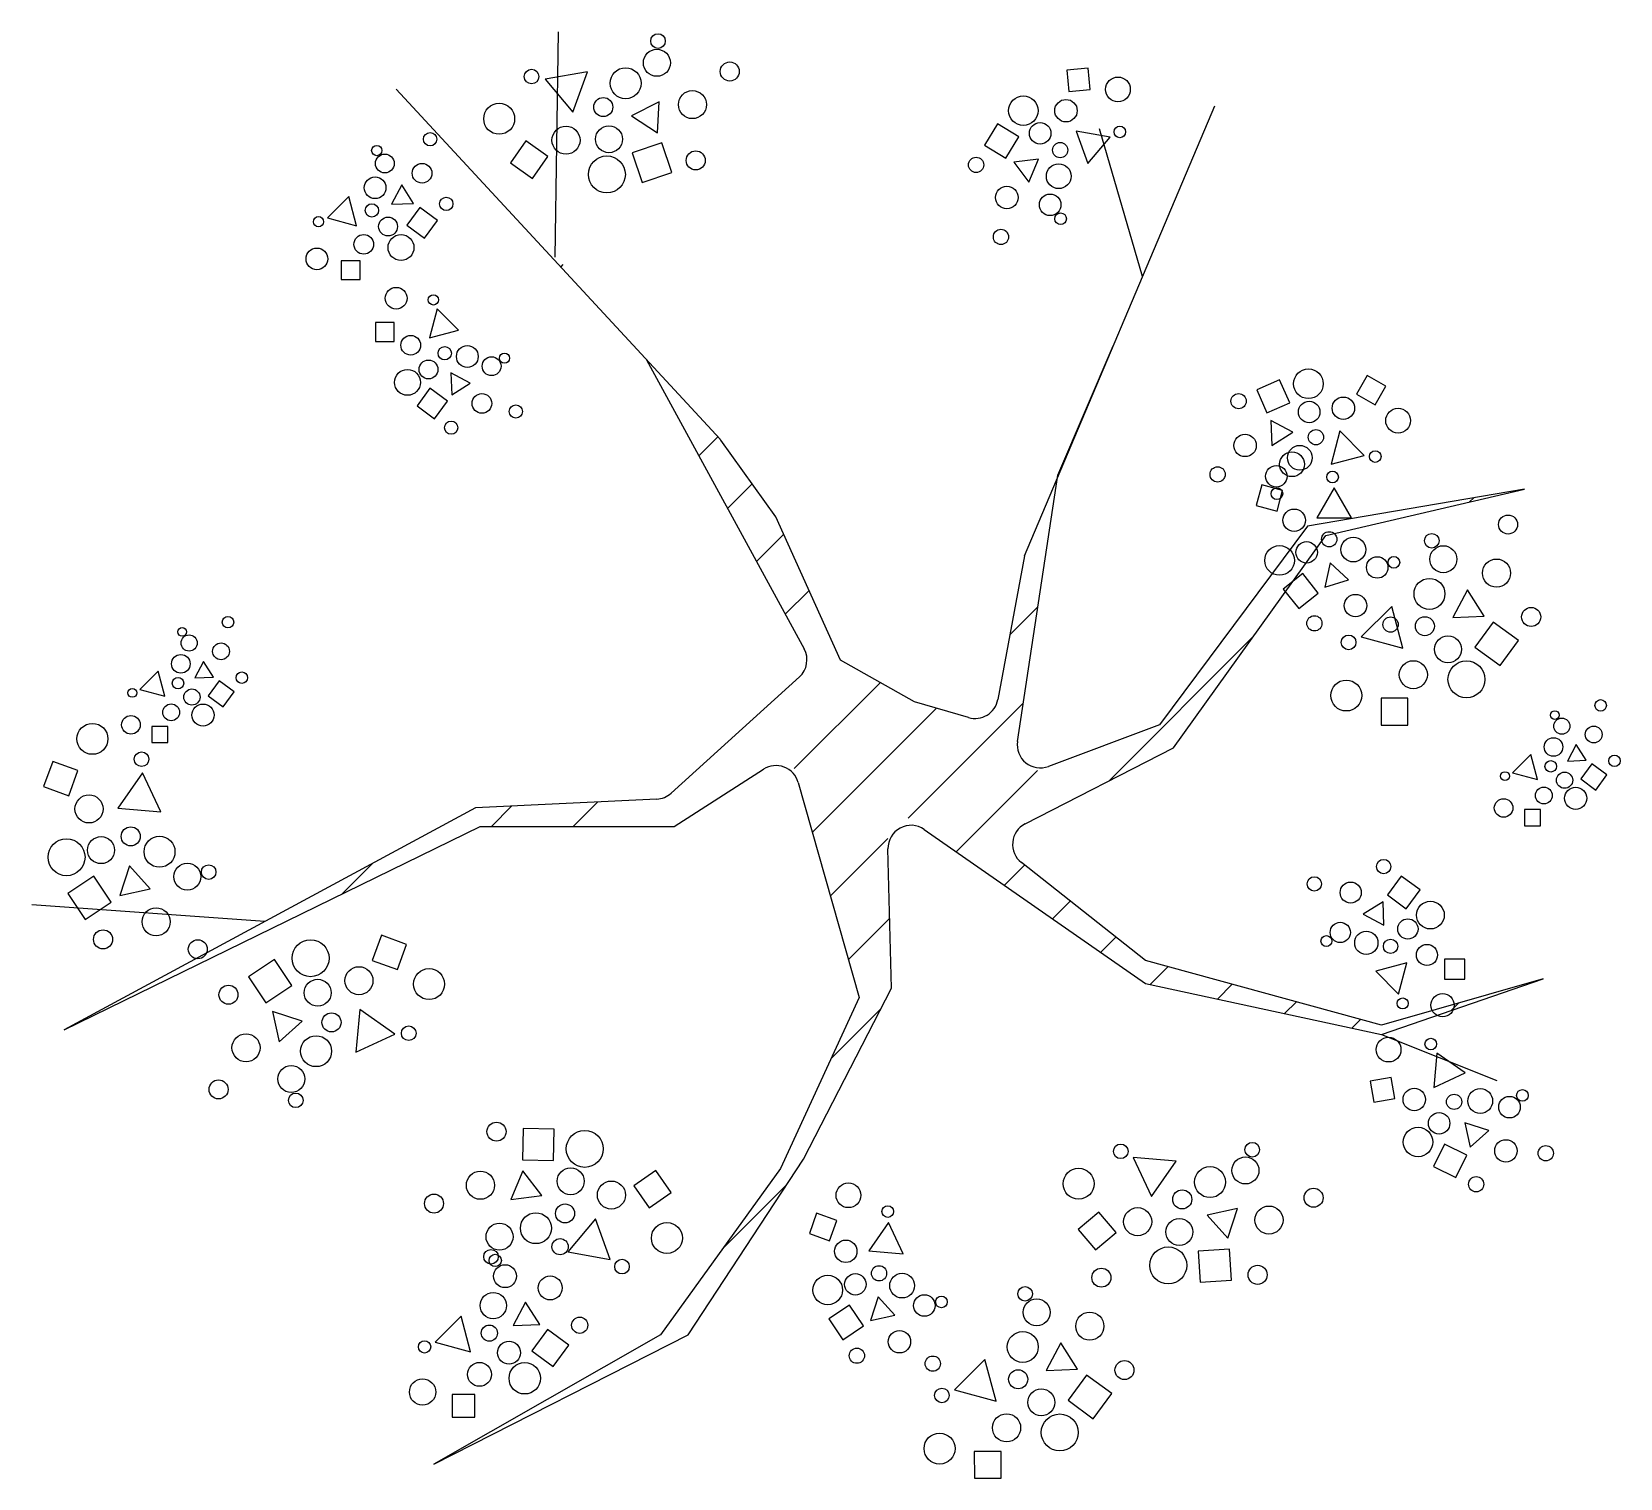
# Model space of a CAD drawing. Extents: x 3 to 347, y 2 to 315.
import ezdxf

# ---------------------------------------------------------------- set-up
doc = ezdxf.new("R2010")
doc.units = 0
doc.header["$LTSCALE"] = 25
doc.header["$MEASUREMENT"] = 0
doc.layers.get('0').update_dxf_attribs({"linetype": 'CONTINUOUS'})

msp = doc.modelspace()

# ---------------------------------------------------------------- linework, layer by layer
at = {"color": 0, "linetype": 'ByBlock'}
for p, q in [((116.28, 266.24), (117, 315)), ((81.85, 302.55), (151.91, 226.8)), ((217.77, 201.54), (259, 299)), ((243.35, 262.01), (234, 294)), ((108.95, 273.25), (109.04, 273.34)), ((117.44, 264.07), (117.97, 264.59)), ((225, 219), (237, 247)), ((136, 244), (170.12, 181.46)), ((147.32, 223.24), (151.49, 227.4)), ((164, 210), (152.06, 226.61)), ((153.56, 211.8), (158.88, 217.12)), ((216.28, 161.42), (225, 219)), ((326, 216), (279, 208)), ((283, 206), (326, 216)), ((314.09, 213.23), (314.99, 214.13)), ((178, 179), (164, 210)), ((159.8, 200.36), (165.69, 206.25)), ((279, 208), (247, 165)), ((250, 160), (283, 206)), ((217.77, 201.54), (212.01, 170.45)), ((166.04, 188.92), (171.19, 194.07)), ((214.6, 184.45), (220.69, 190.54)), ((236.01, 152.83), (267.3, 184.12)), ((194, 170), (178, 179)), ((169.08, 175.36), (141.33, 150.2)), ((167.99, 155.51), (186.62, 174.15)), ((171.89, 141.73), (198.75, 168.6)), ((192.62, 144.79), (217.53, 169.7)), ((205.68, 166.56), (194, 170)), ((247, 165), (222.98, 155.99)), ((217.93, 143.56), (250, 160)), ((142, 143), (161.33, 155.37)), ((203.04, 137.53), (220.61, 155.1)), ((168.83, 152.52), (182, 106)), ((138.21, 148.91), (99, 147)), ((120.12, 143), (125.41, 148.29)), ((99, 147), (10, 99)), ((102.44, 143), (106.82, 147.38)), ((10, 99), (100, 143)), ((100, 143), (142, 143)), ((196.1, 142.36), (244, 109)), ((175.79, 127.96), (188.19, 140.36)), ((189, 108), (188.25, 138.13)), ((70.19, 128.43), (76.78, 135.02)), ((213.46, 130.27), (217.82, 134.63)), ((244, 114), (217.12, 135.18)), ((53.4, 122.41), (3, 126)), ((223.88, 123.01), (227.7, 126.84)), ((179.69, 114.18), (188.62, 123.12)), ((234.3, 115.76), (237.59, 119.05)), ((295, 100), (244, 114)), ((245, 108.78), (248.88, 112.66)), ((330, 110), (295, 100)), ((295, 98), (330, 110)), ((170, 71), (189, 108)), ((244, 109), (295, 98)), ((259.54, 105.65), (262.75, 108.85)), ((182, 106), (165, 69)), ((175.89, 92.71), (186.69, 103.51)), ((274.08, 102.51), (276.62, 105.05)), ((310.11, 103.18), (311.7, 104.77)), ((288.63, 99.37), (290.49, 101.24)), ((295, 98), (320, 88)), ((165, 69), (139, 33)), ((145, 33), (170, 71)), ((152.36, 51.5), (166.42, 65.56)), ((90, 5), (145, 33)), ((139, 33), (90, 5))]:
    msp.add_line(p, q, dxfattribs=at)
for points in [[(120.04, 297.57), (123.23, 306.33), (114.05, 304.72)], [(227.36, 302.07), (231.98, 302.48), (231.58, 307.11), (226.95, 306.7)], [(138.4, 293.13), (138.73, 299.86), (132.73, 296.78)], [(211.96, 295.05), (209.16, 290.43), (213.77, 287.63), (216.57, 292.24)], [(228.98, 293.48), (231.53, 286.46), (236.33, 292.18)], [(114.69, 288.03), (109.93, 291.36), (106.61, 286.6), (111.36, 283.27)], [(135.08, 282.39), (141.47, 284.55), (139.31, 290.95), (132.91, 288.78)], [(215.45, 286.76), (218.71, 282.46), (220.8, 287.43)], [(85.56, 277.86), (83.05, 281.85), (80.85, 277.67)], [(73.25, 273.03), (71.57, 279.34), (66.95, 274.72)], [(87.97, 270.36), (90.77, 274.17), (86.96, 276.97), (84.17, 273.16)], [(74.02, 265.41), (69.95, 265.41), (69.96, 261.35), (74.02, 261.35)], [(89.03, 248.75), (95.34, 250.43), (90.72, 255.05)], [(81.41, 247.98), (81.41, 252.05), (77.35, 252.04), (77.35, 247.98)], [(93.86, 236.44), (97.85, 238.95), (93.67, 241.15)], [(289.65, 236.58), (293.67, 234.26), (295.99, 238.28), (291.97, 240.6)], [(86.36, 234.03), (90.17, 231.23), (92.97, 235.04), (89.16, 237.83)], [(273, 239.65), (268.06, 237.48), (270.23, 232.54), (275.17, 234.71)], [(271.1, 230.86), (271.31, 225.47), (275.88, 228.35)], [(286.05, 228.6), (284.11, 221.4), (291.32, 223.32)], [(272.43, 211.23), (273.63, 215.71), (269.15, 216.91), (267.95, 212.43)], [(281.07, 209.82), (288.53, 209.81), (284.8, 216.28)], [(282.75, 194.8), (287.91, 196.4), (283.95, 200.06)], [(273.77, 194.35), (277.15, 190.14), (281.36, 193.52), (277.98, 197.73)], [(317.23, 188.51), (313.64, 194.21), (310.5, 188.25)], [(299.65, 181.62), (297.24, 190.63), (290.64, 184.03)], [(320.68, 177.81), (324.67, 183.25), (319.23, 187.24), (315.24, 181.8)], [(42.34, 175.31), (40.18, 178.73), (38.3, 175.15)], [(31.79, 171.17), (30.34, 176.58), (26.38, 172.62)], [(44.41, 168.88), (46.8, 172.15), (43.54, 174.54), (41.14, 171.28)], [(300.74, 170.73), (294.93, 170.73), (294.94, 164.93), (300.74, 164.93)], [(32.44, 164.64), (28.96, 164.64), (28.96, 161.16), (32.44, 161.16)], [(328.79, 153.17), (327.34, 158.58), (323.38, 154.62)], [(339.34, 157.31), (337.18, 160.73), (335.3, 157.15)], [(11, 149.65), (12.98, 155.11), (7.53, 157.09), (5.55, 151.64)], [(341.41, 150.88), (343.8, 154.15), (340.54, 156.54), (338.14, 153.28)], [(21.6, 146.95), (30.89, 146.14), (26.95, 154.59)], [(329.44, 146.64), (325.96, 146.64), (325.96, 143.16), (329.44, 143.16)], [(22.06, 128.07), (28.65, 129.5), (24.12, 134.49)], [(10.83, 128.49), (14.58, 122.88), (20.19, 126.63), (16.44, 132.24)], [(303.39, 129.26), (299.31, 132.25), (296.32, 128.17), (300.4, 125.18)], [(295.37, 126.68), (291.09, 123.98), (295.56, 121.62)], [(76.65, 114), (82.11, 112.02), (84.09, 117.47), (78.64, 119.45)], [(55.49, 114.17), (49.88, 110.42), (53.63, 104.81), (59.24, 108.56)], [(300.54, 113.49), (293.78, 111.68), (298.72, 106.73)], [(308.7, 114.3), (308.7, 109.95), (313.05, 109.95), (313.05, 114.3)], [(73.95, 103.4), (73.14, 94.11), (81.59, 98.05)], [(55.07, 102.94), (56.5, 96.35), (61.49, 100.88)], [(306.36, 86.49), (313.13, 89.64), (307.02, 93.93)], [(297.94, 84.12), (297.13, 88.69), (292.56, 87.89), (293.37, 83.31)], [(116.04, 77.45), (109.3, 77.6), (109.15, 70.86), (115.89, 70.71)], [(314.24, 73.59), (318.23, 77.22), (313.1, 78.87)], [(306.28, 69.39), (311.13, 67.01), (313.51, 71.85), (308.67, 74.24)], [(245.24, 62.91), (250.59, 70.55), (241.3, 71.36)], [(109.25, 68.49), (106.64, 62.28), (113.33, 63.12)], [(133.28, 65.18), (136.61, 60.42), (141.36, 63.76), (138.03, 68.51)], [(175.6, 53.32), (177.19, 57.69), (172.82, 59.27), (171.24, 54.91)], [(237.6, 55.08), (233.87, 59.52), (229.42, 55.79), (233.15, 51.35)], [(261.82, 53.87), (263.88, 60.29), (257.29, 58.86)], [(124.98, 58.04), (118.99, 50.9), (128.17, 49.28)], [(184.08, 51.16), (191.51, 50.51), (188.36, 57.27)], [(255.83, 44.35), (262.57, 44.79), (262.13, 51.52), (255.39, 51.08)], [(112.9, 35.18), (109.84, 40.03), (107.17, 34.96)], [(175.46, 36.4), (178.46, 31.91), (182.95, 34.9), (179.95, 39.39)], [(184.45, 36.06), (189.72, 37.2), (186.1, 41.19)], [(97.95, 29.32), (95.9, 36.98), (90.29, 31.38)], [(115.83, 26.09), (119.22, 30.71), (114.59, 34.1), (111.2, 29.48)], [(229.23, 25.51), (225.64, 31.21), (222.5, 25.25)], [(211.65, 18.62), (209.24, 27.63), (202.64, 21.03)], [(232.68, 14.81), (236.67, 20.25), (231.23, 24.24), (227.24, 18.8)], [(98.88, 20.07), (93.94, 20.07), (93.95, 15.14), (98.88, 15.14)], [(212.74, 7.73), (206.93, 7.73), (206.94, 1.93), (212.74, 1.93)]]:
    msp.add_lwpolyline(points, close=True, dxfattribs=at)
for centre, radius in [((138.5, 312.99), 1.58), ((138.25, 308.28), 2.92), ((111.13, 305.3), 1.58), ((131.49, 303.86), 3.35), ((154.02, 306.4), 2.06), ((238.01, 302.52), 2.68), ((104.13, 296.16), 3.35), ((126.66, 298.7), 2.06), ((145.95, 299.23), 3.04), ((217.54, 297.92), 3.2), ((226.77, 297.92), 2.43), ((89.19, 291.74), 1.44), ((118.59, 291.53), 3.04), ((127.89, 291.74), 2.92), ((221.18, 293.02), 2.33), ((238.42, 293.32), 1.26), ((77.64, 289.29), 1.11), ((146.65, 287.15), 2.06), ((225.51, 289.38), 1.65), ((79.39, 286.49), 2.04), ((87.44, 284.39), 2.13), ((127.43, 284.12), 4), ((207.32, 286.18), 1.65), ((225.2, 283.73), 2.68), ((77.29, 281.24), 2.35), ((92.69, 277.74), 1.44), ((213.96, 279.13), 2.43), ((223.34, 277.55), 2.33), ((65.04, 273.89), 1.11), ((76.59, 276.34), 1.44), ((225.61, 274.53), 1.26), ((80.09, 272.84), 2.04), ((212.7, 270.59), 1.65), ((64.69, 265.84), 2.35), ((74.84, 268.99), 2.13), ((82.89, 268.29), 2.8), ((81.84, 257.31), 2.35), ((89.89, 256.96), 1.11), ((84.99, 247.16), 2.13), ((92.34, 245.41), 1.44), ((97.24, 244.71), 2.35), ((102.49, 242.61), 2.04), ((105.29, 244.36), 1.11), ((84.29, 239.11), 2.8), ((88.84, 241.91), 2.04), ((279.22, 238.81), 3.2), ((100.39, 234.56), 2.13), ((107.74, 232.81), 1.44), ((264.12, 235.05), 1.65), ((279.39, 232.7), 2.33), ((286.78, 233.51), 2.43), ((93.74, 229.31), 1.44), ((298.63, 230.83), 2.68), ((265.51, 225.47), 2.43), ((280.85, 227.24), 1.65), ((275.66, 221.39), 2.68), ((277.36, 222.79), 2.68), ((293.68, 223.06), 1.26), ((259.58, 219.2), 1.65), ((272.28, 218.79), 2.33), ((284.44, 218.63), 1.26), ((272.41, 215.02), 1.26), ((276.13, 209.26), 2.43), ((322.42, 208.34), 2.06), ((283.73, 205.15), 1.65), ((305.92, 204.84), 1.58), ((272.98, 200.58), 3.2), ((278.83, 202.32), 2.33), ((288.93, 202.93), 2.68), ((308.42, 200.84), 2.92), ((294.11, 199.06), 2.33), ((297.71, 200.16), 1.26), ((319.92, 197.84), 3.04), ((305.42, 193.34), 3.35), ((289.41, 190.79), 2.43), ((327.42, 188.34), 2.06), ((35.55, 185.1), 0.949), ((45.45, 187.2), 1.24), ((280.51, 186.96), 1.65), ((297, 186.69), 1.65), ((304.42, 186.34), 2.06), ((37.05, 182.7), 1.75), ((43.95, 180.9), 1.82), ((287.92, 182.84), 1.58), ((309.42, 181.34), 2.92), ((35.25, 178.2), 2.01), ((301.92, 175.84), 3.04), ((313.42, 174.84), 4), ((48.45, 175.2), 1.24), ((24.75, 171.9), 0.949), ((34.65, 174), 1.24), ((37.65, 171), 1.75), ((287.42, 171.34), 3.35), ((33.15, 167.7), 1.82), ((40.05, 167.1), 2.4), ((342.45, 169.2), 1.24), ((16.12, 161.96), 3.35), ((24.45, 165), 2.01), ((332.55, 167.1), 0.949), ((334.05, 164.7), 1.75), ((332.25, 160.2), 2.01), ((340.95, 162.9), 1.82), ((26.76, 157.56), 1.58), ((345.45, 157.2), 1.24), ((321.75, 153.9), 0.949), ((331.65, 156), 1.24), ((334.65, 153), 1.75), ((330.15, 149.7), 1.82), ((337.05, 149.1), 2.4), ((15.39, 146.79), 3.04), ((321.45, 147), 2.01), ((24.41, 140.85), 2.06), ((10.52, 136.33), 4), ((18, 137.87), 2.92), ((30.64, 137.52), 3.35), ((36.66, 132.14), 2.92), ((41.28, 133.12), 1.58), ((295.5, 134.31), 1.55), ((280.5, 130.56), 1.55), ((288.37, 128.69), 2.28), ((29.91, 122.36), 3.04), ((305.62, 123.81), 3), ((18.42, 118.56), 2.06), ((286.12, 120.06), 2.19), ((291.75, 117.81), 2.52), ((300.75, 120.81), 2.19), ((38.92, 116.42), 2.06), ((63.33, 114.48), 4), ((283.12, 118.19), 1.19), ((297, 117.06), 1.55), ((304.87, 115.19), 2.28), ((73.79, 109.61), 3.04), ((88.96, 108.88), 3.35), ((45.56, 106.58), 2.06), ((64.87, 107), 2.92), ((308.25, 104.31), 2.52), ((299.62, 104.69), 1.19), ((67.85, 100.59), 2.06), ((84.56, 98.24), 1.58), ((49.36, 95.09), 3.04), ((64.52, 94.36), 3.35), ((296.57, 94.7), 2.68), ((305.7, 95.9), 1.26), ((59.14, 88.34), 2.92), ((43.42, 86.08), 2.06), ((302.13, 83.9), 2.43), ((316.4, 83.57), 2.68), ((325.53, 84.78), 1.26), ((60.12, 83.72), 1.58), ((310.75, 83.39), 1.65), ((322.73, 82.25), 2.33), ((307.5, 78.75), 2.33), ((103.55, 76.94), 2.06), ((122.64, 73.21), 4), ((302.94, 74.7), 3.2), ((238.63, 72.68), 1.58), ((267.06, 73.03), 1.58), ((321.96, 72.77), 2.43), ((330.58, 72.26), 1.65), ((119.61, 66.21), 2.92), ((229.5, 65.67), 3.35), ((257.93, 66.02), 3.35), ((265.6, 68.54), 2.92), ((100.07, 65.34), 3.04), ((128.41, 63.22), 3.04), ((179.7, 63.17), 2.68), ((315.52, 65.55), 1.65), ((90.03, 61.37), 2.06), ((251.92, 62.29), 2.06), ((280.34, 62.64), 2.06), ((112.07, 56.05), 3.35), ((118.38, 59.24), 2.06), ((188.21, 59.65), 1.26), ((242.27, 57.45), 3.04), ((270.69, 57.81), 3.04), ((104.21, 54.2), 2.92), ((140.42, 53.92), 3.35), ((251.3, 55.24), 2.92), ((117.31, 52.04), 1.75), ((179.12, 51.04), 2.43), ((248.9, 48), 4), ((102.36, 49.86), 1.58), ((103.28, 49.06), 1.34), ((105.41, 45.66), 2.48), ((130.71, 47.73), 1.58), ((115.18, 43.11), 2.59), ((175.22, 42.66), 3.2), ((181.2, 43.89), 2.33), ((186.32, 46.28), 1.65), ((191.31, 43.62), 2.68), ((234.42, 45.34), 2.06), ((268.24, 45.95), 2.06), ((102.86, 39.29), 2.85), ((196.13, 39.31), 2.33), ((199.82, 40.09), 1.26), ((217.92, 41.84), 1.58), ((220.42, 37.84), 2.92), ((231.92, 34.84), 3.04), ((102.01, 33.34), 1.75), ((121.56, 35.04), 1.75), ((87.98, 30.36), 1.34), ((106.26, 29.09), 2.48), ((190.73, 31.48), 2.43), ((217.42, 30.34), 3.35), ((181.53, 28.45), 1.65), ((197.94, 26.73), 1.65), ((99.88, 24.41), 2.59), ((109.66, 23.56), 3.4), ((216.42, 23.34), 2.06), ((239.42, 25.34), 2.06), ((87.56, 20.59), 2.85), ((199.92, 19.84), 1.58), ((221.42, 18.34), 2.92), ((213.92, 12.84), 3.04), ((225.42, 11.84), 4), ((199.42, 8.34), 3.35)]:
    msp.add_circle(centre, radius, dxfattribs=at)
for centre, radius, start, end in [((150.44, 225.44), 2, 35.7067, 42.7622), ((165.73, 179.06), 5, 312.1844, 28.6105), ((207.09, 171.36), 5, 253.6105, 349.5085), ((221.22, 160.67), 5, 171.3844, 290.556), ((164.02, 151.16), 5, 15.8025, 122.6192), ((137.97, 153.91), 5, 272.7927, 312.1844), ((193.25, 138.25), 5, 55.1455, 181.4321), ((220.21, 139.11), 5, 117.1497, 231.7662)]:
    msp.add_arc(centre, radius, start, end, dxfattribs=at)

doc.saveas('drawing.dxf')
